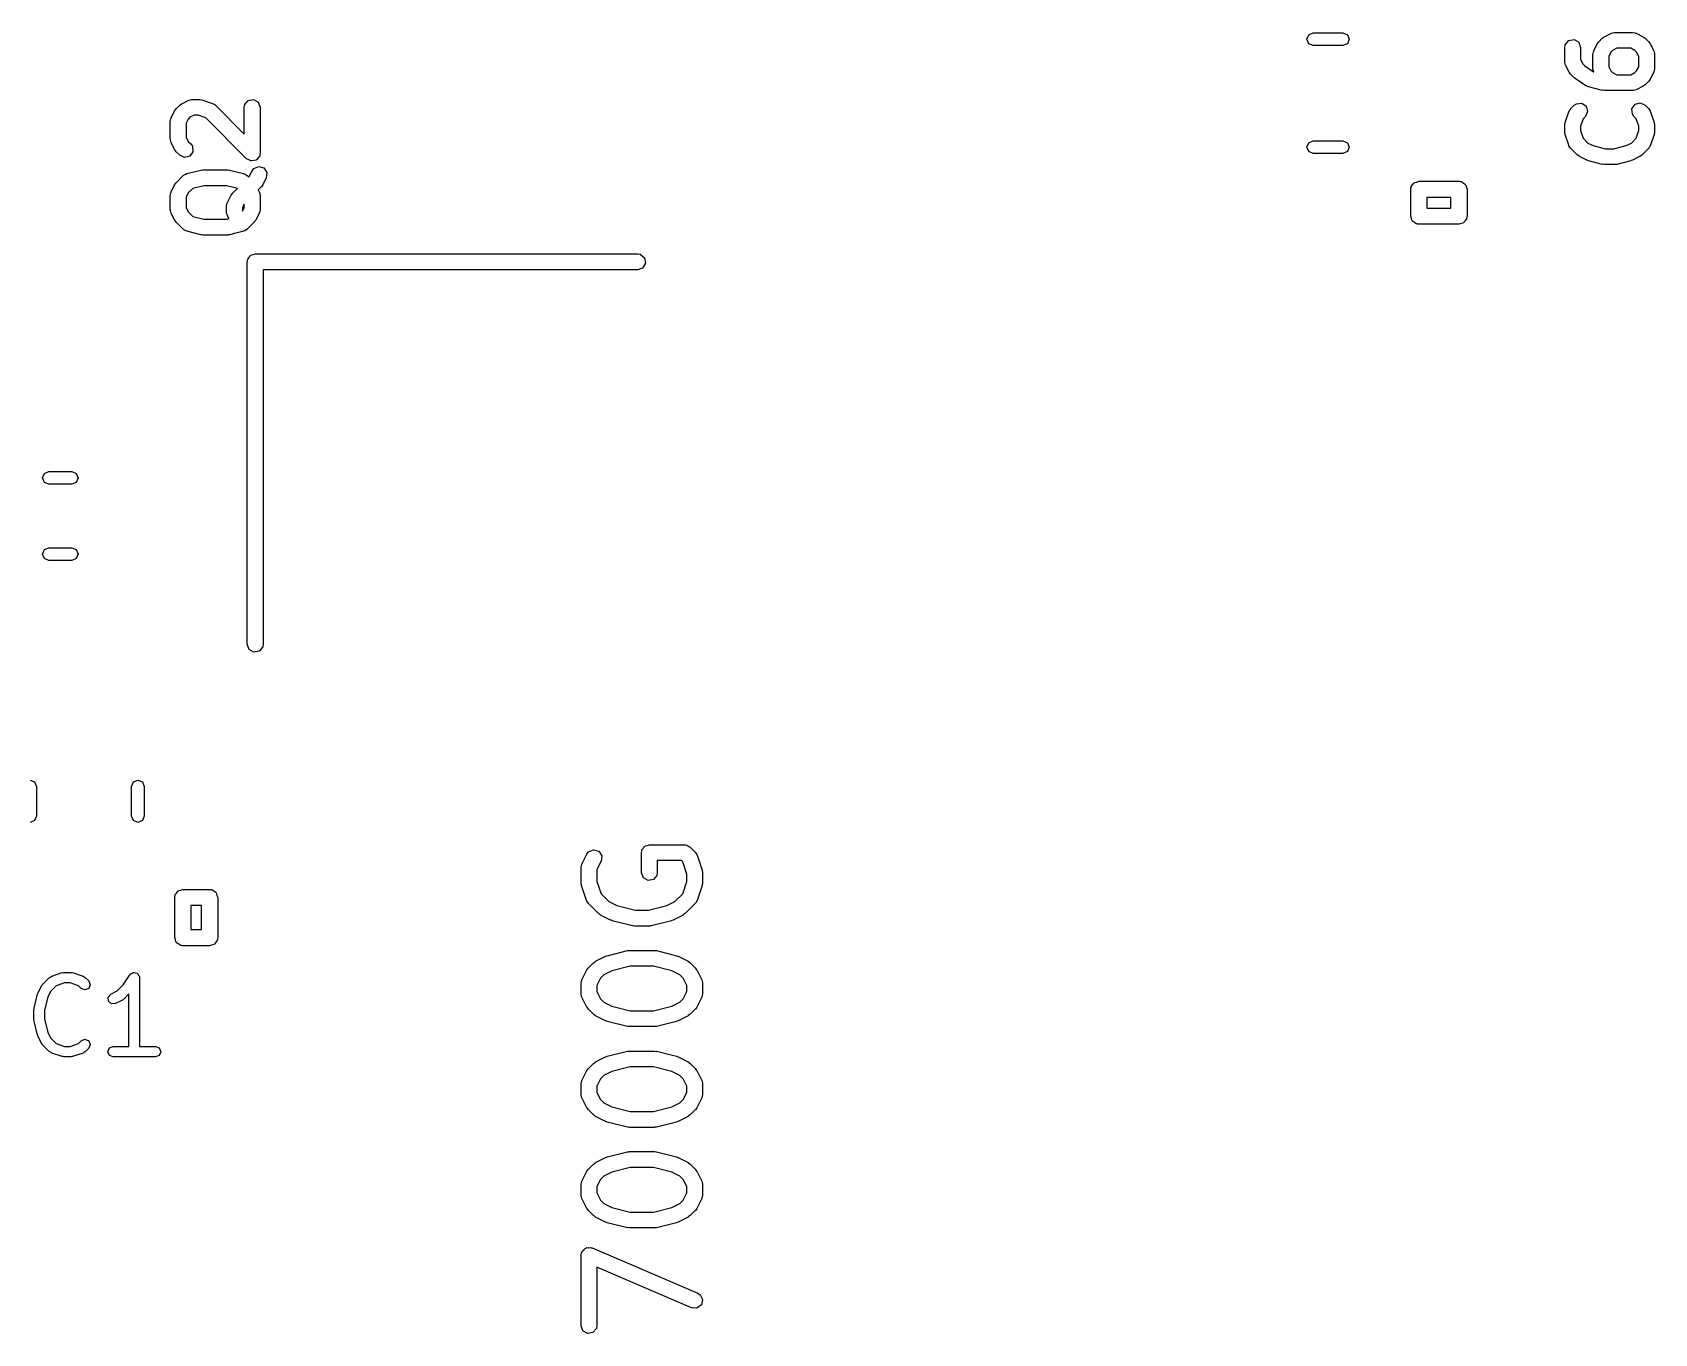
# Model space of a CAD drawing. Extents: x 72 to 186, y -144 to -85.
# Drawn here: x 149.44 to 164.79, y -114.19 to -101.88 of the extents above; entities that cross this region are included whole.
import ezdxf

# ---------------------------------------------------------------- set-up
doc = ezdxf.new("R2010")
doc.units = 0
doc.layers.add('BLACK', color=7, linetype='CONTINUOUS')

msp = doc.modelspace()

# ---------------------------------------------------------------- linework, layer by layer
at = {"layer": 'BLACK', "linetype": 'CONTINUOUS'}
for p, q in [((161.499, -101.94), (161.517, -101.898)), ((161.517, -101.982), (161.499, -101.94)), ((161.517, -101.898), (161.559, -101.88)), ((161.559, -101.88), (161.841, -101.88)), ((161.841, -101.88), (161.883, -101.898)), ((161.883, -101.898), (161.901, -101.94)), ((161.901, -101.94), (161.883, -101.982)), ((163.946, -101.991), (163.979, -101.952)), ((163.979, -101.952), (164.029, -101.943)), ((164.029, -101.943), (164.073, -101.968)), ((164.263, -101.964), (164.296, -101.93)), ((164.296, -101.93), (164.315, -101.917)), ((164.315, -101.917), (164.316, -101.916)), ((164.316, -101.916), (164.382, -101.883)), ((164.382, -101.883), (164.407, -101.875)), ((164.407, -101.875), (164.412, -101.877)), ((164.412, -101.877), (164.416, -101.875)), ((164.416, -101.875), (164.583, -101.875)), ((164.583, -101.875), (164.608, -101.88)), ((164.608, -101.88), (164.612, -101.882)), ((164.612, -101.882), (164.616, -101.883)), ((164.616, -101.883), (164.683, -101.916)), ((164.683, -101.916), (164.701, -101.93)), ((164.701, -101.93), (164.702, -101.93)), ((164.702, -101.93), (164.736, -101.964)), ((161.559, -102), (161.517, -101.982)), ((161.841, -102), (161.559, -102)), ((161.883, -101.982), (161.841, -102)), ((163.941, -102.017), (163.946, -101.991)), ((163.941, -102.15), (163.941, -102.017)), ((164.073, -101.968), (164.091, -102.017)), ((164.091, -102.017), (164.091, -102.132)), ((164.208, -102.083), (164.212, -102.058)), ((164.208, -102.217), (164.208, -102.083)), ((164.212, -102.058), (164.215, -102.054)), ((164.215, -102.054), (164.216, -102.05)), ((164.216, -102.05), (164.249, -101.983)), ((164.249, -101.983), (164.262, -101.965)), ((164.262, -101.965), (164.263, -101.964)), ((164.378, -102.061), (164.358, -102.101)), ((164.358, -102.101), (164.358, -102.199)), ((164.394, -102.045), (164.378, -102.061)), ((164.434, -102.025), (164.394, -102.045)), ((164.565, -102.025), (164.434, -102.025)), ((164.605, -102.045), (164.565, -102.025)), ((164.621, -102.061), (164.605, -102.045)), ((164.641, -102.101), (164.621, -102.061)), ((164.641, -102.199), (164.641, -102.101)), ((164.736, -101.964), (164.749, -101.982)), ((164.749, -101.982), (164.75, -101.983)), ((164.75, -101.983), (164.783, -102.05)), ((164.783, -102.05), (164.791, -102.075)), ((164.791, -102.075), (164.789, -102.079)), ((164.789, -102.079), (164.791, -102.083)), ((164.791, -102.083), (164.791, -102.217)), ((163.943, -102.154), (163.941, -102.15)), ((163.942, -102.159), (163.943, -102.154)), ((163.949, -102.184), (163.942, -102.159)), ((163.982, -102.25), (163.949, -102.184)), ((163.983, -102.251), (163.982, -102.25)), ((163.996, -102.27), (163.983, -102.251)), ((164.091, -102.132), (164.111, -102.172)), ((164.111, -102.172), (164.13, -102.192)), ((164.13, -102.192), (164.213, -102.247)), ((164.209, -102.221), (164.208, -102.217)), ((164.208, -102.225), (164.209, -102.221)), ((164.215, -102.247), (164.208, -102.225)), ((164.213, -102.247), (164.215, -102.247)), ((164.358, -102.199), (164.378, -102.239)), ((164.378, -102.239), (164.394, -102.255)), ((164.394, -102.255), (164.434, -102.275)), ((164.565, -102.275), (164.605, -102.255)), ((164.605, -102.255), (164.621, -102.239)), ((164.621, -102.239), (164.641, -102.199)), ((164.783, -102.25), (164.75, -102.317)), ((164.784, -102.246), (164.783, -102.25)), ((164.787, -102.242), (164.784, -102.246)), ((164.791, -102.217), (164.787, -102.242)), ((164.03, -102.303), (163.996, -102.27)), ((164.033, -102.305), (164.03, -102.303)), ((164.041, -102.312), (164.033, -102.305)), ((164.141, -102.379), (164.041, -102.312)), ((164.142, -102.379), (164.141, -102.379)), ((164.165, -102.389), (164.142, -102.379)), ((164.298, -102.423), (164.165, -102.389)), ((164.434, -102.275), (164.565, -102.275)), ((164.616, -102.417), (164.591, -102.425)), ((164.683, -102.384), (164.616, -102.417)), ((164.684, -102.383), (164.683, -102.384)), ((164.702, -102.37), (164.684, -102.383)), ((164.736, -102.336), (164.702, -102.37)), ((164.75, -102.317), (164.736, -102.335)), ((164.736, -102.335), (164.736, -102.336)), ((150.796, -102.597), (150.83, -102.564)), ((150.83, -102.564), (150.848, -102.551)), ((150.848, -102.551), (150.849, -102.55)), ((150.849, -102.55), (150.916, -102.516)), ((150.916, -102.516), (150.941, -102.509)), ((150.941, -102.509), (150.945, -102.51)), ((150.945, -102.51), (150.949, -102.508)), ((150.949, -102.508), (151.016, -102.508)), ((151.016, -102.508), (151.038, -102.512)), ((151.038, -102.512), (151.04, -102.512)), ((151.04, -102.512), (151.14, -102.546)), ((151.14, -102.546), (151.163, -102.558)), ((151.163, -102.558), (151.165, -102.562)), ((151.165, -102.562), (151.169, -102.564)), ((151.169, -102.564), (151.441, -102.836)), ((151.441, -102.583), (151.446, -102.558)), ((151.446, -102.558), (151.479, -102.518)), ((151.479, -102.518), (151.529, -102.509)), ((151.529, -102.509), (151.573, -102.535)), ((151.573, -102.535), (151.591, -102.583)), ((163.996, -102.597), (164.03, -102.564)), ((164.03, -102.564), (164.051, -102.549)), ((164.051, -102.549), (164.102, -102.544)), ((164.102, -102.544), (164.144, -102.574)), ((164.301, -102.422), (164.298, -102.423)), ((164.316, -102.425), (164.301, -102.422)), ((164.583, -102.425), (164.316, -102.425)), ((164.577, -102.597), (164.606, -102.555)), ((164.587, -102.423), (164.583, -102.425)), ((164.591, -102.425), (164.587, -102.423)), ((164.606, -102.555), (164.656, -102.542)), ((164.656, -102.542), (164.702, -102.564)), ((164.702, -102.564), (164.736, -102.597)), ((150.741, -102.717), (150.746, -102.691)), ((150.741, -102.883), (150.741, -102.717)), ((150.746, -102.691), (150.748, -102.688)), ((150.748, -102.688), (150.749, -102.683)), ((150.749, -102.683), (150.782, -102.616)), ((150.782, -102.616), (150.796, -102.598)), ((150.796, -102.598), (150.796, -102.597)), ((150.911, -102.694), (150.891, -102.734)), ((150.927, -102.678), (150.911, -102.694)), ((150.967, -102.658), (150.927, -102.678)), ((151.004, -102.658), (150.967, -102.658)), ((151.076, -102.682), (151.004, -102.658)), ((151.463, -103.07), (151.076, -102.682)), ((151.441, -102.836), (151.441, -102.583)), ((151.591, -102.583), (151.591, -103.017)), ((163.945, -102.726), (163.978, -102.626)), ((163.978, -102.626), (163.991, -102.603)), ((163.991, -102.603), (163.994, -102.601)), ((163.994, -102.601), (163.996, -102.597)), ((164.115, -102.691), (164.091, -102.762)), ((164.136, -102.67), (164.115, -102.691)), ((164.157, -102.623), (164.136, -102.67)), ((164.144, -102.574), (164.157, -102.623)), ((164.581, -102.648), (164.577, -102.597)), ((164.596, -102.67), (164.581, -102.648)), ((164.617, -102.691), (164.596, -102.67)), ((164.641, -102.762), (164.617, -102.691)), ((164.736, -102.597), (164.751, -102.618)), ((164.751, -102.618), (164.751, -102.623)), ((164.751, -102.623), (164.754, -102.626)), ((164.754, -102.626), (164.787, -102.726)), ((150.891, -102.734), (150.891, -102.866)), ((150.891, -102.866), (150.911, -102.906)), ((163.941, -102.75), (163.945, -102.728)), ((163.941, -102.817), (163.941, -102.75)), ((163.942, -102.818), (163.941, -102.817)), ((163.945, -102.84), (163.942, -102.818)), ((163.945, -102.728), (163.945, -102.726)), ((163.978, -102.94), (163.945, -102.84)), ((164.091, -102.762), (164.091, -102.804)), ((164.091, -102.804), (164.115, -102.876)), ((164.115, -102.876), (164.16, -102.922)), ((164.572, -102.922), (164.617, -102.876)), ((164.617, -102.876), (164.641, -102.804)), ((164.641, -102.804), (164.641, -102.762)), ((164.787, -102.84), (164.754, -102.94)), ((164.787, -102.726), (164.79, -102.748)), ((164.791, -102.817), (164.787, -102.839)), ((164.787, -102.839), (164.787, -102.84)), ((164.79, -102.748), (164.791, -102.75)), ((164.791, -102.75), (164.791, -102.817)), ((150.743, -102.888), (150.741, -102.883)), ((150.742, -102.892), (150.743, -102.888)), ((150.749, -102.917), (150.742, -102.892)), ((150.782, -102.984), (150.749, -102.917)), ((150.783, -102.985), (150.782, -102.984)), ((150.796, -103.003), (150.783, -102.985)), ((150.83, -103.036), (150.796, -103.003)), ((150.911, -102.906), (150.936, -102.93)), ((150.955, -103.003), (150.926, -103.045)), ((150.936, -102.93), (150.951, -102.952)), ((150.951, -102.952), (150.955, -103.003)), ((151.591, -103.017), (151.588, -103.033)), ((161.499, -102.96), (161.517, -102.918)), ((161.517, -103.002), (161.499, -102.96)), ((161.517, -102.918), (161.559, -102.9)), ((161.559, -103.02), (161.517, -103.002)), ((161.559, -102.9), (161.841, -102.9)), ((161.841, -103.02), (161.559, -103.02)), ((161.841, -102.9), (161.883, -102.918)), ((161.883, -103.002), (161.841, -103.02)), ((161.883, -102.918), (161.901, -102.96)), ((161.901, -102.96), (161.883, -103.002)), ((163.981, -102.944), (163.978, -102.94)), ((163.981, -102.948), (163.981, -102.944)), ((163.996, -102.97), (163.981, -102.948)), ((164.063, -103.036), (163.996, -102.97)), ((164.16, -102.922), (164.209, -102.946)), ((164.209, -102.946), (164.325, -102.975)), ((164.325, -102.975), (164.407, -102.975)), ((164.407, -102.975), (164.523, -102.946)), ((164.523, -102.946), (164.572, -102.922)), ((164.736, -102.97), (164.669, -103.036)), ((164.738, -102.966), (164.736, -102.97)), ((164.741, -102.963), (164.738, -102.966)), ((164.754, -102.94), (164.741, -102.963)), ((150.876, -103.058), (150.83, -103.036)), ((150.926, -103.045), (150.876, -103.058)), ((150.898, -103.211), (151.031, -103.177)), ((151.031, -103.177), (151.046, -103.176)), ((151.046, -103.176), (151.049, -103.175)), ((151.049, -103.175), (151.283, -103.175)), ((151.283, -103.175), (151.297, -103.178)), ((151.297, -103.178), (151.301, -103.177)), ((151.301, -103.177), (151.434, -103.211)), ((151.483, -103.079), (151.463, -103.07)), ((151.503, -103.091), (151.483, -103.079)), ((151.488, -103.239), (151.516, -103.183)), ((151.506, -103.09), (151.503, -103.091)), ((151.509, -103.091), (151.506, -103.09)), ((151.531, -103.086), (151.509, -103.091)), ((151.516, -103.183), (151.531, -103.162)), ((151.554, -103.082), (151.531, -103.086)), ((151.531, -103.162), (151.578, -103.142)), ((151.556, -103.079), (151.554, -103.082)), ((151.559, -103.078), (151.556, -103.079)), ((151.572, -103.06), (151.559, -103.078)), ((151.587, -103.042), (151.572, -103.06)), ((151.578, -103.142), (151.627, -103.156)), ((151.588, -103.036), (151.587, -103.038)), ((151.587, -103.038), (151.587, -103.042)), ((151.588, -103.033), (151.588, -103.036)), ((151.627, -103.156), (151.656, -103.199)), ((164.064, -103.037), (164.063, -103.036)), ((164.082, -103.05), (164.064, -103.037)), ((164.149, -103.084), (164.082, -103.05)), ((164.153, -103.084), (164.149, -103.084)), ((164.165, -103.089), (164.153, -103.084)), ((164.298, -103.123), (164.165, -103.089)), ((164.301, -103.122), (164.298, -103.123)), ((164.316, -103.125), (164.301, -103.122)), ((164.416, -103.125), (164.316, -103.125)), ((164.419, -103.124), (164.416, -103.125)), ((164.434, -103.123), (164.419, -103.124)), ((164.568, -103.089), (164.434, -103.123)), ((164.57, -103.087), (164.568, -103.089)), ((164.583, -103.084), (164.57, -103.087)), ((164.65, -103.05), (164.583, -103.084)), ((164.651, -103.049), (164.65, -103.05)), ((164.669, -103.036), (164.651, -103.049)), ((150.749, -103.383), (150.782, -103.316)), ((150.782, -103.316), (150.796, -103.298)), ((150.796, -103.297), (150.863, -103.23)), ((150.796, -103.298), (150.796, -103.297)), ((150.863, -103.23), (150.884, -103.215)), ((150.884, -103.215), (150.892, -103.215)), ((150.892, -103.215), (150.898, -103.211)), ((151.059, -103.325), (150.954, -103.351)), ((151.273, -103.325), (151.059, -103.325)), ((151.376, -103.351), (151.273, -103.325)), ((151.434, -103.211), (151.458, -103.221)), ((151.458, -103.221), (151.462, -103.227)), ((151.462, -103.227), (151.469, -103.23)), ((151.469, -103.23), (151.483, -103.244)), ((151.483, -103.244), (151.488, -103.239)), ((151.602, -103.336), (151.574, -103.365)), ((151.603, -103.335), (151.602, -103.336)), ((151.616, -103.317), (151.603, -103.335)), ((151.65, -103.25), (151.616, -103.317)), ((151.656, -103.199), (151.65, -103.25)), ((162.486, -103.343), (162.488, -103.333)), ((162.488, -103.333), (162.501, -103.318)), ((162.501, -103.318), (162.511, -103.301)), ((162.511, -103.301), (162.517, -103.299)), ((162.517, -103.299), (162.521, -103.294)), ((162.521, -103.294), (162.541, -103.29)), ((162.541, -103.29), (162.559, -103.283)), ((162.559, -103.283), (162.94, -103.283)), ((162.94, -103.283), (162.95, -103.285)), ((162.95, -103.285), (162.954, -103.284)), ((162.954, -103.284), (162.957, -103.286)), ((162.957, -103.286), (162.967, -103.288)), ((162.967, -103.288), (162.982, -103.301)), ((162.982, -103.301), (162.999, -103.311)), ((162.999, -103.311), (163.001, -103.317)), ((163.001, -103.317), (163.006, -103.321)), ((163.006, -103.321), (163.01, -103.341)), ((150.741, -103.417), (150.746, -103.391)), ((150.741, -103.55), (150.741, -103.417)), ((150.746, -103.391), (150.748, -103.388)), ((150.748, -103.388), (150.749, -103.383)), ((150.911, -103.394), (150.891, -103.434)), ((150.891, -103.434), (150.891, -103.532)), ((150.954, -103.351), (150.911, -103.394)), ((151.274, -103.517), (151.279, -103.491)), ((151.279, -103.491), (151.282, -103.488)), ((151.282, -103.483), (151.316, -103.416)), ((151.282, -103.488), (151.282, -103.483)), ((151.316, -103.416), (151.329, -103.398)), ((151.329, -103.398), (151.33, -103.397)), ((151.33, -103.397), (151.376, -103.351)), ((151.574, -103.365), (151.583, -103.383)), ((151.583, -103.383), (151.591, -103.408)), ((151.591, -103.408), (151.589, -103.412)), ((151.589, -103.412), (151.591, -103.417)), ((151.591, -103.417), (151.591, -103.55)), ((162.483, -103.359), (162.485, -103.35)), ((162.483, -103.614), (162.483, -103.359)), ((162.484, -103.346), (162.486, -103.343)), ((162.485, -103.35), (162.484, -103.346)), ((162.636, -103.436), (162.636, -103.537)), ((162.864, -103.436), (162.636, -103.436)), ((162.864, -103.537), (162.864, -103.436)), ((163.01, -103.341), (163.017, -103.359)), ((163.017, -103.359), (163.017, -103.614)), ((150.743, -103.554), (150.741, -103.55)), ((150.742, -103.559), (150.743, -103.554)), ((150.749, -103.584), (150.742, -103.559)), ((150.782, -103.65), (150.749, -103.584)), ((150.891, -103.532), (150.911, -103.572)), ((150.911, -103.572), (150.954, -103.616)), ((150.954, -103.616), (151.059, -103.642)), ((151.059, -103.642), (151.273, -103.642)), ((151.273, -103.642), (151.299, -103.635)), ((151.274, -103.583), (151.274, -103.517)), ((151.292, -103.632), (151.274, -103.583)), ((151.299, -103.635), (151.292, -103.632)), ((151.441, -103.501), (151.424, -103.534)), ((151.424, -103.566), (151.441, -103.532)), ((151.424, -103.534), (151.424, -103.566)), ((151.441, -103.532), (151.441, -103.501)), ((151.583, -103.584), (151.55, -103.65)), ((151.584, -103.579), (151.583, -103.584)), ((151.587, -103.576), (151.584, -103.579)), ((151.591, -103.55), (151.587, -103.576)), ((162.49, -103.632), (162.483, -103.614)), ((162.494, -103.652), (162.49, -103.632)), ((162.636, -103.537), (162.864, -103.537)), ((163.012, -103.64), (162.999, -103.655)), ((163.014, -103.63), (163.012, -103.64)), ((163.016, -103.627), (163.014, -103.63)), ((163.017, -103.614), (163.015, -103.623)), ((163.015, -103.623), (163.016, -103.627)), ((150.783, -103.651), (150.782, -103.65)), ((150.796, -103.67), (150.783, -103.651)), ((150.863, -103.736), (150.796, -103.67)), ((150.87, -103.739), (150.863, -103.736)), ((150.874, -103.745), (150.87, -103.739)), ((150.898, -103.756), (150.874, -103.745)), ((151.031, -103.789), (150.898, -103.756)), ((151.035, -103.789), (151.031, -103.789)), ((151.049, -103.792), (151.035, -103.789)), ((151.283, -103.792), (151.049, -103.792)), ((151.286, -103.79), (151.283, -103.792)), ((151.301, -103.789), (151.286, -103.79)), ((151.434, -103.756), (151.301, -103.789)), ((151.44, -103.752), (151.434, -103.756)), ((151.448, -103.751), (151.44, -103.752)), ((151.469, -103.736), (151.448, -103.751)), ((151.536, -103.67), (151.469, -103.736)), ((151.55, -103.65), (151.536, -103.668)), ((151.536, -103.668), (151.536, -103.67)), ((162.499, -103.656), (162.494, -103.652)), ((162.501, -103.662), (162.499, -103.656)), ((162.518, -103.672), (162.501, -103.662)), ((162.533, -103.685), (162.518, -103.672)), ((162.543, -103.687), (162.533, -103.685)), ((162.546, -103.689), (162.543, -103.687)), ((162.55, -103.688), (162.546, -103.689)), ((162.559, -103.69), (162.55, -103.688)), ((162.94, -103.69), (162.559, -103.69)), ((162.959, -103.683), (162.94, -103.69)), ((162.979, -103.679), (162.959, -103.683)), ((162.983, -103.674), (162.979, -103.679)), ((162.989, -103.672), (162.983, -103.674)), ((162.999, -103.655), (162.989, -103.672)), ((151.469, -104.045), (151.471, -104.035)), ((151.469, -107.663), (151.469, -104.045)), ((151.47, -104.032), (151.472, -104.029)), ((151.471, -104.035), (151.47, -104.032)), ((151.472, -104.029), (151.474, -104.019)), ((151.474, -104.019), (151.486, -104.004)), ((151.486, -104.004), (151.496, -103.987)), ((151.496, -103.987), (151.503, -103.985)), ((151.503, -103.985), (151.507, -103.979)), ((151.507, -103.979), (151.527, -103.976)), ((151.527, -103.976), (151.545, -103.969)), ((151.545, -103.969), (155.163, -103.969)), ((155.163, -103.969), (155.189, -103.974)), ((155.212, -104.104), (155.163, -104.121)), ((155.189, -103.974), (155.229, -104.007)), ((155.238, -104.059), (155.212, -104.104)), ((155.229, -104.007), (155.238, -104.059)), ((155.163, -104.121), (151.621, -104.121)), ((151.621, -104.121), (151.621, -107.663)), ((149.532, -106.09), (149.55, -106.048)), ((149.55, -106.132), (149.532, -106.09)), ((149.55, -106.048), (149.592, -106.03)), ((149.592, -106.03), (149.808, -106.03)), ((149.808, -106.03), (149.85, -106.048)), ((149.85, -106.048), (149.868, -106.09)), ((149.868, -106.09), (149.85, -106.132)), ((149.592, -106.15), (149.55, -106.132)), ((149.808, -106.15), (149.592, -106.15)), ((149.85, -106.132), (149.808, -106.15)), ((149.532, -106.81), (149.55, -106.768)), ((149.55, -106.852), (149.532, -106.81)), ((149.55, -106.768), (149.592, -106.75)), ((149.592, -106.87), (149.55, -106.852)), ((149.592, -106.75), (149.808, -106.75)), ((149.808, -106.87), (149.592, -106.87)), ((149.808, -106.75), (149.85, -106.768)), ((149.85, -106.852), (149.808, -106.87)), ((149.85, -106.768), (149.868, -106.81)), ((149.868, -106.81), (149.85, -106.852)), ((151.487, -107.712), (151.469, -107.663)), ((151.532, -107.738), (151.487, -107.712)), ((151.583, -107.729), (151.532, -107.738)), ((151.617, -107.689), (151.583, -107.729)), ((151.621, -107.663), (151.617, -107.689)), ((149.415, -108.949), (149.457, -108.967)), ((149.457, -108.967), (149.475, -109.009)), ((149.475, -109.009), (149.475, -109.291)), ((150.375, -109.009), (150.393, -108.967)), ((150.375, -109.291), (150.375, -109.009)), ((150.393, -108.967), (150.435, -108.949)), ((150.435, -108.949), (150.477, -108.967)), ((150.477, -108.967), (150.495, -109.009)), ((150.495, -109.009), (150.495, -109.291)), ((149.475, -109.291), (149.457, -109.333)), ((150.393, -109.333), (150.375, -109.291)), ((150.495, -109.291), (150.477, -109.333)), ((149.457, -109.333), (149.415, -109.351)), ((150.435, -109.351), (150.393, -109.333)), ((150.477, -109.333), (150.435, -109.351)), ((154.685, -109.65), (154.701, -109.629)), ((154.701, -109.629), (154.748, -109.608)), ((154.748, -109.608), (154.797, -109.623)), ((154.797, -109.623), (154.825, -109.666)), ((155.201, -109.636), (155.203, -109.626)), ((155.202, -109.623), (155.204, -109.62)), ((155.203, -109.626), (155.202, -109.623)), ((155.204, -109.62), (155.206, -109.61)), ((155.206, -109.61), (155.218, -109.595)), ((155.218, -109.595), (155.228, -109.578)), ((155.228, -109.578), (155.234, -109.576)), ((155.234, -109.576), (155.239, -109.571)), ((155.239, -109.571), (155.258, -109.567)), ((155.258, -109.567), (155.276, -109.561)), ((155.276, -109.561), (155.61, -109.561)), ((155.61, -109.561), (155.614, -109.562)), ((155.614, -109.562), (155.616, -109.561)), ((155.616, -109.561), (155.619, -109.562)), ((155.619, -109.562), (155.635, -109.565)), ((155.635, -109.565), (155.648, -109.576)), ((155.648, -109.576), (155.663, -109.583)), ((155.663, -109.583), (155.71, -109.63)), ((155.71, -109.63), (155.725, -109.652)), ((154.63, -109.779), (154.634, -109.753)), ((154.63, -109.921), (154.63, -109.779)), ((154.634, -109.753), (154.637, -109.749)), ((154.637, -109.749), (154.638, -109.745)), ((154.638, -109.745), (154.685, -109.65)), ((154.82, -109.717), (154.78, -109.796)), ((154.825, -109.666), (154.82, -109.717)), ((155.201, -109.826), (155.201, -109.636)), ((155.579, -109.711), (155.351, -109.711)), ((155.351, -109.711), (155.351, -109.826)), ((155.592, -109.724), (155.579, -109.711)), ((155.63, -109.838), (155.592, -109.724)), ((155.725, -109.652), (155.726, -109.656)), ((155.726, -109.656), (155.728, -109.66)), ((155.728, -109.66), (155.776, -109.802)), ((154.63, -109.923), (154.63, -109.921)), ((154.634, -109.945), (154.63, -109.923)), ((154.78, -109.796), (154.78, -109.909)), ((154.78, -109.909), (154.818, -110.024)), ((155.219, -109.874), (155.201, -109.826)), ((155.263, -109.9), (155.219, -109.874)), ((155.314, -109.891), (155.263, -109.9)), ((155.347, -109.852), (155.314, -109.891)), ((155.351, -109.826), (155.347, -109.852)), ((155.592, -110.024), (155.63, -109.909)), ((155.63, -109.909), (155.63, -109.838)), ((155.776, -109.802), (155.779, -109.825)), ((155.78, -109.921), (155.776, -109.944)), ((155.779, -109.825), (155.78, -109.826)), ((155.78, -109.826), (155.78, -109.921)), ((150.783, -110.059), (150.785, -110.05)), ((150.783, -110.44), (150.783, -110.059)), ((150.784, -110.046), (150.786, -110.043)), ((150.785, -110.05), (150.784, -110.046)), ((150.786, -110.043), (150.788, -110.033)), ((150.788, -110.033), (150.801, -110.018)), ((150.801, -110.018), (150.811, -110.001)), ((150.811, -110.001), (150.817, -109.999)), ((150.817, -109.999), (150.821, -109.994)), ((150.821, -109.994), (150.841, -109.99)), ((150.841, -109.99), (150.859, -109.983)), ((150.859, -109.983), (151.113, -109.983)), ((151.113, -109.983), (151.123, -109.985)), ((151.123, -109.985), (151.127, -109.984)), ((151.127, -109.984), (151.13, -109.986)), ((151.13, -109.986), (151.14, -109.988)), ((151.14, -109.988), (151.155, -110.001)), ((151.155, -110.001), (151.172, -110.011)), ((151.172, -110.011), (151.174, -110.017)), ((151.174, -110.017), (151.179, -110.021)), ((151.179, -110.021), (151.183, -110.041)), ((151.183, -110.041), (151.19, -110.059)), ((151.19, -110.059), (151.19, -110.44)), ((154.681, -110.088), (154.634, -109.945)), ((154.684, -110.092), (154.681, -110.088)), ((154.684, -110.096), (154.684, -110.092)), ((154.818, -110.024), (154.892, -110.098)), ((155.518, -110.098), (155.592, -110.024)), ((155.728, -110.088), (155.716, -110.111)), ((155.776, -109.945), (155.728, -110.088)), ((155.776, -109.944), (155.776, -109.945)), ((150.936, -110.136), (150.936, -110.364)), ((151.037, -110.136), (150.936, -110.136)), ((151.037, -110.364), (151.037, -110.136)), ((154.699, -110.117), (154.684, -110.096)), ((154.795, -110.213), (154.699, -110.117)), ((154.796, -110.213), (154.795, -110.213)), ((154.814, -110.227), (154.796, -110.213)), ((154.909, -110.274), (154.814, -110.227)), ((154.892, -110.098), (154.969, -110.136)), ((154.969, -110.136), (155.143, -110.18)), ((155.143, -110.18), (155.267, -110.18)), ((155.267, -110.18), (155.441, -110.136)), ((155.441, -110.136), (155.518, -110.098)), ((155.596, -110.227), (155.5, -110.274)), ((155.597, -110.225), (155.596, -110.227)), ((155.615, -110.213), (155.597, -110.225)), ((155.71, -110.117), (155.615, -110.213)), ((155.712, -110.113), (155.71, -110.117)), ((155.716, -110.111), (155.712, -110.113)), ((150.936, -110.364), (151.037, -110.364)), ((154.913, -110.275), (154.909, -110.274)), ((154.925, -110.28), (154.913, -110.275)), ((155.115, -110.328), (154.925, -110.28)), ((155.119, -110.327), (155.115, -110.328)), ((155.133, -110.33), (155.119, -110.327)), ((155.276, -110.33), (155.133, -110.33)), ((155.28, -110.329), (155.276, -110.33)), ((155.294, -110.328), (155.28, -110.329)), ((155.485, -110.28), (155.294, -110.328)), ((155.488, -110.278), (155.485, -110.28)), ((155.5, -110.274), (155.488, -110.278)), ((150.79, -110.459), (150.783, -110.44)), ((150.794, -110.479), (150.79, -110.459)), ((150.799, -110.483), (150.794, -110.479)), ((150.801, -110.489), (150.799, -110.483)), ((150.818, -110.499), (150.801, -110.489)), ((150.833, -110.512), (150.818, -110.499)), ((150.843, -110.514), (150.833, -110.512)), ((150.846, -110.516), (150.843, -110.514)), ((150.85, -110.515), (150.846, -110.516)), ((150.859, -110.517), (150.85, -110.515)), ((151.113, -110.517), (150.859, -110.517)), ((151.132, -110.51), (151.113, -110.517)), ((151.152, -110.506), (151.132, -110.51)), ((151.156, -110.501), (151.152, -110.506)), ((151.162, -110.499), (151.156, -110.501)), ((151.172, -110.482), (151.162, -110.499)), ((151.185, -110.467), (151.172, -110.482)), ((151.187, -110.457), (151.185, -110.467)), ((151.189, -110.454), (151.187, -110.457)), ((151.19, -110.44), (151.188, -110.45)), ((151.188, -110.45), (151.189, -110.454)), ((154.699, -110.726), (154.747, -110.678)), ((154.747, -110.678), (154.765, -110.665)), ((154.765, -110.665), (154.767, -110.664)), ((154.767, -110.664), (154.862, -110.616)), ((154.862, -110.616), (154.874, -110.613)), ((154.874, -110.613), (154.877, -110.611)), ((154.877, -110.611), (155.068, -110.563)), ((155.068, -110.563), (155.083, -110.562)), ((155.083, -110.562), (155.086, -110.561)), ((155.086, -110.561), (155.324, -110.561)), ((155.324, -110.561), (155.339, -110.563)), ((155.339, -110.563), (155.342, -110.563)), ((155.342, -110.563), (155.533, -110.611)), ((155.533, -110.611), (155.544, -110.616)), ((155.544, -110.616), (155.548, -110.616)), ((155.548, -110.616), (155.643, -110.664)), ((155.643, -110.664), (155.661, -110.677)), ((155.661, -110.677), (155.663, -110.678)), ((155.663, -110.678), (155.71, -110.726)), ((149.531, -110.883), (149.598, -110.817)), ((149.598, -110.817), (149.609, -110.812)), ((149.609, -110.812), (149.618, -110.805)), ((149.618, -110.805), (149.718, -110.771)), ((149.718, -110.771), (149.726, -110.772)), ((149.726, -110.772), (149.733, -110.769)), ((149.733, -110.769), (149.8, -110.769)), ((149.8, -110.769), (149.808, -110.772)), ((149.808, -110.772), (149.816, -110.771)), ((149.816, -110.771), (149.916, -110.805)), ((149.916, -110.805), (149.925, -110.812)), ((149.925, -110.812), (149.935, -110.817)), ((149.935, -110.817), (149.969, -110.85)), ((149.969, -110.85), (149.983, -110.885)), ((150.294, -110.887), (150.358, -110.791)), ((150.358, -110.791), (150.363, -110.788)), ((150.363, -110.788), (150.365, -110.783)), ((150.365, -110.783), (150.378, -110.778)), ((150.378, -110.778), (150.39, -110.77)), ((150.39, -110.77), (150.395, -110.771)), ((150.395, -110.771), (150.4, -110.769)), ((150.4, -110.769), (150.413, -110.774)), ((150.413, -110.774), (150.428, -110.777)), ((150.428, -110.777), (150.431, -110.781)), ((150.431, -110.781), (150.435, -110.783)), ((150.435, -110.783), (150.441, -110.797)), ((150.441, -110.797), (150.449, -110.809)), ((150.449, -110.809), (150.448, -110.814)), ((150.448, -110.814), (150.45, -110.819)), ((150.45, -110.819), (150.45, -111.469)), ((154.63, -110.874), (154.634, -110.848)), ((154.634, -110.848), (154.637, -110.845)), ((154.637, -110.845), (154.638, -110.84)), ((154.638, -110.84), (154.685, -110.745)), ((154.685, -110.745), (154.699, -110.727)), ((154.699, -110.727), (154.699, -110.726)), ((154.814, -110.823), (154.78, -110.892)), ((154.844, -110.793), (154.814, -110.823)), ((154.921, -110.754), (154.844, -110.793)), ((155.095, -110.711), (154.921, -110.754)), ((155.315, -110.711), (155.095, -110.711)), ((155.488, -110.754), (155.315, -110.711)), ((155.565, -110.793), (155.488, -110.754)), ((155.596, -110.823), (155.565, -110.793)), ((155.63, -110.892), (155.596, -110.823)), ((155.71, -110.726), (155.723, -110.744)), ((155.723, -110.744), (155.724, -110.745)), ((155.724, -110.745), (155.772, -110.84)), ((155.772, -110.84), (155.779, -110.865)), ((149.451, -111.107), (149.485, -110.973)), ((149.485, -110.973), (149.488, -110.969)), ((149.488, -110.969), (149.489, -110.963)), ((149.489, -110.963), (149.522, -110.896)), ((149.522, -110.896), (149.528, -110.891)), ((149.528, -110.891), (149.531, -110.883)), ((149.581, -111.003), (149.55, -111.125)), ((149.608, -110.948), (149.581, -111.003)), ((149.66, -110.896), (149.608, -110.948)), ((149.741, -110.869), (149.66, -110.896)), ((149.792, -110.869), (149.741, -110.869)), ((149.873, -110.896), (149.792, -110.869)), ((149.898, -110.921), (149.873, -110.896)), ((149.933, -110.935), (149.898, -110.921)), ((149.969, -110.921), (149.933, -110.935)), ((149.983, -110.885), (149.969, -110.921)), ((150.153, -111.003), (150.178, -110.974)), ((150.155, -111.041), (150.153, -111.003)), ((150.178, -110.974), (150.237, -110.944)), ((150.237, -110.944), (150.294, -110.887)), ((150.35, -110.973), (150.302, -111.021)), ((150.35, -111.469), (150.35, -110.973)), ((154.63, -110.969), (154.63, -110.874)), ((154.631, -110.973), (154.63, -110.969)), ((154.63, -110.978), (154.631, -110.973)), ((154.638, -111.003), (154.63, -110.978)), ((154.685, -111.098), (154.638, -111.003)), ((154.78, -110.892), (154.78, -110.951)), ((154.78, -110.951), (154.814, -111.02)), ((155.596, -111.02), (155.63, -110.951)), ((155.63, -110.951), (155.63, -110.892)), ((155.772, -111.003), (155.724, -111.098)), ((155.775, -110.995), (155.772, -110.998)), ((155.772, -110.998), (155.772, -111.003)), ((155.78, -110.969), (155.775, -110.995)), ((155.779, -110.865), (155.778, -110.87)), ((155.778, -110.87), (155.78, -110.874)), ((155.78, -110.874), (155.78, -110.969)), ((149.45, -111.119), (149.452, -111.113)), ((149.45, -111.219), (149.45, -111.119)), ((149.452, -111.113), (149.451, -111.107)), ((149.55, -111.125), (149.55, -111.212)), ((150.184, -111.066), (150.155, -111.041)), ((150.222, -111.063), (150.184, -111.066)), ((150.289, -111.03), (150.222, -111.063)), ((150.294, -111.024), (150.289, -111.03)), ((150.302, -111.021), (150.294, -111.024)), ((154.687, -111.099), (154.685, -111.098)), ((154.699, -111.117), (154.687, -111.099)), ((154.747, -111.165), (154.699, -111.117)), ((154.749, -111.166), (154.747, -111.165)), ((154.767, -111.179), (154.749, -111.166)), ((154.814, -111.02), (154.844, -111.05)), ((154.844, -111.05), (154.921, -111.089)), ((154.921, -111.089), (155.095, -111.132)), ((155.095, -111.132), (155.315, -111.132)), ((155.315, -111.132), (155.488, -111.089)), ((155.488, -111.089), (155.565, -111.05)), ((155.565, -111.05), (155.596, -111.02)), ((155.663, -111.165), (155.644, -111.178)), ((155.71, -111.117), (155.663, -111.165)), ((155.711, -111.116), (155.71, -111.117)), ((155.724, -111.098), (155.711, -111.116)), ((149.452, -111.224), (149.45, -111.219)), ((149.451, -111.231), (149.452, -111.224)), ((149.485, -111.364), (149.451, -111.231)), ((149.55, -111.212), (149.581, -111.335)), ((154.862, -111.227), (154.767, -111.179)), ((154.865, -111.227), (154.862, -111.227)), ((154.877, -111.232), (154.865, -111.227)), ((155.068, -111.28), (154.877, -111.232)), ((155.071, -111.28), (155.068, -111.28)), ((155.086, -111.282), (155.071, -111.28)), ((155.324, -111.282), (155.086, -111.282)), ((155.327, -111.281), (155.324, -111.282)), ((155.342, -111.28), (155.327, -111.281)), ((155.533, -111.232), (155.342, -111.28)), ((155.535, -111.23), (155.533, -111.232)), ((155.548, -111.227), (155.535, -111.23)), ((155.643, -111.179), (155.548, -111.227)), ((155.644, -111.178), (155.643, -111.179)), ((149.488, -111.369), (149.485, -111.364)), ((149.489, -111.374), (149.488, -111.369)), ((149.522, -111.441), (149.489, -111.374)), ((149.528, -111.446), (149.522, -111.441)), ((149.531, -111.454), (149.528, -111.446)), ((149.598, -111.521), (149.531, -111.454)), ((149.581, -111.335), (149.608, -111.389)), ((149.608, -111.389), (149.66, -111.442)), ((149.66, -111.442), (149.741, -111.469)), ((149.741, -111.469), (149.792, -111.469)), ((149.792, -111.469), (149.873, -111.442)), ((149.873, -111.442), (149.898, -111.417)), ((149.898, -111.417), (149.933, -111.402)), ((149.933, -111.402), (149.969, -111.417)), ((149.969, -111.417), (149.983, -111.452)), ((149.983, -111.452), (149.969, -111.487)), ((150.165, -111.483), (150.2, -111.469)), ((150.2, -111.469), (150.35, -111.469)), ((150.45, -111.469), (150.6, -111.469)), ((150.6, -111.469), (150.635, -111.483)), ((149.609, -111.525), (149.598, -111.521)), ((149.618, -111.533), (149.609, -111.525)), ((149.718, -111.566), (149.618, -111.533)), ((149.726, -111.565), (149.718, -111.566)), ((149.733, -111.569), (149.726, -111.565)), ((149.8, -111.569), (149.733, -111.569)), ((149.808, -111.565), (149.8, -111.569)), ((149.816, -111.566), (149.808, -111.565)), ((149.916, -111.533), (149.816, -111.566)), ((149.925, -111.525), (149.916, -111.533)), ((149.935, -111.521), (149.925, -111.525)), ((149.969, -111.487), (149.935, -111.521)), ((150.15, -111.519), (150.165, -111.483)), ((150.165, -111.554), (150.15, -111.519)), ((150.2, -111.569), (150.165, -111.554)), ((150.4, -111.569), (150.2, -111.569)), ((150.6, -111.569), (150.4, -111.569)), ((150.635, -111.554), (150.6, -111.569)), ((150.635, -111.483), (150.65, -111.519)), ((150.65, -111.519), (150.635, -111.554)), ((154.699, -111.678), (154.747, -111.63)), ((154.747, -111.63), (154.765, -111.617)), ((154.765, -111.617), (154.767, -111.616)), ((154.767, -111.616), (154.862, -111.569)), ((154.862, -111.569), (154.874, -111.565)), ((154.874, -111.565), (154.877, -111.563)), ((154.877, -111.563), (155.068, -111.515)), ((155.068, -111.515), (155.083, -111.514)), ((155.083, -111.514), (155.086, -111.513)), ((155.086, -111.513), (155.324, -111.513)), ((155.324, -111.513), (155.339, -111.516)), ((155.339, -111.516), (155.342, -111.515)), ((155.342, -111.515), (155.533, -111.563)), ((155.533, -111.563), (155.544, -111.568)), ((155.544, -111.568), (155.548, -111.569)), ((155.548, -111.569), (155.643, -111.616)), ((155.643, -111.616), (155.661, -111.63)), ((155.661, -111.63), (155.663, -111.63)), ((155.663, -111.63), (155.71, -111.678)), ((154.638, -111.793), (154.685, -111.697)), ((154.685, -111.697), (154.699, -111.679)), ((154.699, -111.679), (154.699, -111.678)), ((154.814, -111.775), (154.78, -111.844)), ((154.844, -111.745), (154.814, -111.775)), ((154.921, -111.706), (154.844, -111.745)), ((155.095, -111.663), (154.921, -111.706)), ((155.315, -111.663), (155.095, -111.663)), ((155.488, -111.706), (155.315, -111.663)), ((155.565, -111.745), (155.488, -111.706)), ((155.596, -111.775), (155.565, -111.745)), ((155.63, -111.844), (155.596, -111.775)), ((155.71, -111.678), (155.723, -111.696)), ((155.723, -111.696), (155.724, -111.697)), ((155.724, -111.697), (155.772, -111.793)), ((154.63, -111.826), (154.634, -111.801)), ((154.63, -111.921), (154.63, -111.826)), ((154.631, -111.926), (154.63, -111.921)), ((154.63, -111.93), (154.631, -111.926)), ((154.638, -111.955), (154.63, -111.93)), ((154.634, -111.801), (154.637, -111.797)), ((154.637, -111.797), (154.638, -111.793)), ((154.78, -111.844), (154.78, -111.904)), ((154.78, -111.904), (154.814, -111.972)), ((155.596, -111.972), (155.63, -111.904)), ((155.63, -111.904), (155.63, -111.844)), ((155.772, -111.793), (155.779, -111.818)), ((155.78, -111.921), (155.775, -111.947)), ((155.779, -111.818), (155.778, -111.822)), ((155.778, -111.822), (155.78, -111.826)), ((155.78, -111.826), (155.78, -111.921)), ((154.685, -112.05), (154.638, -111.955)), ((154.687, -112.051), (154.685, -112.05)), ((154.699, -112.07), (154.687, -112.051)), ((154.747, -112.117), (154.699, -112.07)), ((154.814, -111.972), (154.844, -112.003)), ((154.844, -112.003), (154.921, -112.041)), ((154.921, -112.041), (155.095, -112.085)), ((155.095, -112.085), (155.315, -112.085)), ((155.315, -112.085), (155.488, -112.041)), ((155.488, -112.041), (155.565, -112.003)), ((155.565, -112.003), (155.596, -111.972)), ((155.71, -112.07), (155.663, -112.117)), ((155.711, -112.068), (155.71, -112.07)), ((155.724, -112.05), (155.711, -112.068)), ((155.772, -111.955), (155.724, -112.05)), ((155.775, -111.947), (155.772, -111.951)), ((155.772, -111.951), (155.772, -111.955)), ((154.749, -112.118), (154.747, -112.117)), ((154.767, -112.131), (154.749, -112.118)), ((154.862, -112.179), (154.767, -112.131)), ((154.865, -112.179), (154.862, -112.179)), ((154.877, -112.185), (154.865, -112.179)), ((155.068, -112.232), (154.877, -112.185)), ((155.071, -112.232), (155.068, -112.232)), ((155.086, -112.235), (155.071, -112.232)), ((155.324, -112.235), (155.086, -112.235)), ((155.327, -112.233), (155.324, -112.235)), ((155.342, -112.232), (155.327, -112.233)), ((155.533, -112.185), (155.342, -112.232)), ((155.535, -112.183), (155.533, -112.185)), ((155.548, -112.179), (155.535, -112.183)), ((155.643, -112.131), (155.548, -112.179)), ((155.644, -112.13), (155.643, -112.131)), ((155.663, -112.117), (155.644, -112.13)), ((154.767, -112.569), (154.862, -112.521)), ((154.862, -112.521), (154.874, -112.517)), ((154.874, -112.517), (154.877, -112.515)), ((154.877, -112.515), (155.068, -112.468)), ((155.068, -112.468), (155.083, -112.467)), ((155.083, -112.467), (155.086, -112.465)), ((155.086, -112.465), (155.324, -112.465)), ((155.324, -112.465), (155.339, -112.468)), ((155.339, -112.468), (155.342, -112.468)), ((155.342, -112.468), (155.533, -112.515)), ((155.533, -112.515), (155.544, -112.521)), ((155.544, -112.521), (155.548, -112.521)), ((155.548, -112.521), (155.643, -112.569)), ((154.638, -112.745), (154.685, -112.65)), ((154.685, -112.65), (154.699, -112.632)), ((154.699, -112.63), (154.747, -112.583)), ((154.699, -112.632), (154.699, -112.63)), ((154.747, -112.583), (154.765, -112.57)), ((154.765, -112.57), (154.767, -112.569)), ((154.844, -112.697), (154.814, -112.728)), ((154.921, -112.659), (154.844, -112.697)), ((155.095, -112.615), (154.921, -112.659)), ((155.315, -112.615), (155.095, -112.615)), ((155.488, -112.659), (155.315, -112.615)), ((155.565, -112.697), (155.488, -112.659)), ((155.596, -112.728), (155.565, -112.697)), ((155.643, -112.569), (155.661, -112.582)), ((155.661, -112.582), (155.663, -112.583)), ((155.663, -112.583), (155.71, -112.63)), ((155.71, -112.63), (155.723, -112.649)), ((155.723, -112.649), (155.724, -112.65)), ((155.724, -112.65), (155.772, -112.745)), ((154.63, -112.779), (154.634, -112.753)), ((154.63, -112.874), (154.63, -112.779)), ((154.634, -112.753), (154.637, -112.749)), ((154.637, -112.749), (154.638, -112.745)), ((154.814, -112.728), (154.78, -112.796)), ((154.78, -112.796), (154.78, -112.856)), ((154.78, -112.856), (154.814, -112.925)), ((155.63, -112.796), (155.596, -112.728)), ((155.596, -112.925), (155.63, -112.856)), ((155.63, -112.856), (155.63, -112.796)), ((155.772, -112.745), (155.779, -112.77)), ((155.779, -112.77), (155.778, -112.774)), ((155.778, -112.774), (155.78, -112.779)), ((155.78, -112.779), (155.78, -112.874)), ((154.631, -112.878), (154.63, -112.874)), ((154.63, -112.882), (154.631, -112.878)), ((154.638, -112.907), (154.63, -112.882)), ((154.685, -113.003), (154.638, -112.907)), ((154.687, -113.004), (154.685, -113.003)), ((154.699, -113.022), (154.687, -113.004)), ((154.814, -112.925), (154.844, -112.955)), ((154.844, -112.955), (154.921, -112.994)), ((154.921, -112.994), (155.095, -113.037)), ((155.315, -113.037), (155.488, -112.994)), ((155.488, -112.994), (155.565, -112.955)), ((155.565, -112.955), (155.596, -112.925)), ((155.724, -113.003), (155.711, -113.021)), ((155.772, -112.907), (155.724, -113.003)), ((155.775, -112.899), (155.772, -112.903)), ((155.772, -112.903), (155.772, -112.907)), ((155.78, -112.874), (155.775, -112.899)), ((154.747, -113.07), (154.699, -113.022)), ((154.749, -113.07), (154.747, -113.07)), ((154.767, -113.084), (154.749, -113.07)), ((154.862, -113.131), (154.767, -113.084)), ((154.865, -113.132), (154.862, -113.131)), ((154.877, -113.137), (154.865, -113.132)), ((155.068, -113.185), (154.877, -113.137)), ((155.095, -113.037), (155.315, -113.037)), ((155.533, -113.137), (155.342, -113.185)), ((155.535, -113.135), (155.533, -113.137)), ((155.548, -113.131), (155.535, -113.135)), ((155.643, -113.084), (155.548, -113.131)), ((155.644, -113.083), (155.643, -113.084)), ((155.663, -113.07), (155.644, -113.083)), ((155.71, -113.022), (155.663, -113.07)), ((155.711, -113.021), (155.71, -113.022)), ((155.071, -113.184), (155.068, -113.185)), ((155.086, -113.187), (155.071, -113.184)), ((155.324, -113.187), (155.086, -113.187)), ((155.327, -113.186), (155.324, -113.187)), ((155.342, -113.185), (155.327, -113.186)), ((154.63, -113.445), (154.634, -113.42)), ((154.63, -114.112), (154.63, -113.445)), ((154.634, -113.42), (154.64, -113.413)), ((154.64, -113.413), (154.642, -113.404)), ((154.642, -113.404), (154.656, -113.394)), ((154.656, -113.394), (154.667, -113.38)), ((154.667, -113.38), (154.676, -113.379)), ((154.676, -113.379), (154.683, -113.373)), ((154.683, -113.373), (154.701, -113.374)), ((154.701, -113.374), (154.718, -113.371)), ((154.718, -113.371), (154.726, -113.376)), ((154.726, -113.376), (154.734, -113.376)), ((154.734, -113.376), (155.734, -113.805)), ((155.675, -113.943), (154.78, -113.559)), ((154.78, -113.559), (154.78, -114.112)), ((155.768, -113.915), (155.726, -113.946)), ((155.734, -113.805), (155.756, -113.819)), ((155.756, -113.819), (155.779, -113.865)), ((155.779, -113.865), (155.768, -113.915)), ((155.726, -113.946), (155.675, -113.943)), ((154.647, -114.16), (154.63, -114.112)), ((154.692, -114.186), (154.647, -114.16)), ((154.742, -114.177), (154.692, -114.186)), ((154.775, -114.138), (154.742, -114.177)), ((154.78, -114.112), (154.775, -114.138))]:
    msp.add_line(p, q, dxfattribs=at)

doc.saveas('drawing.dxf')
